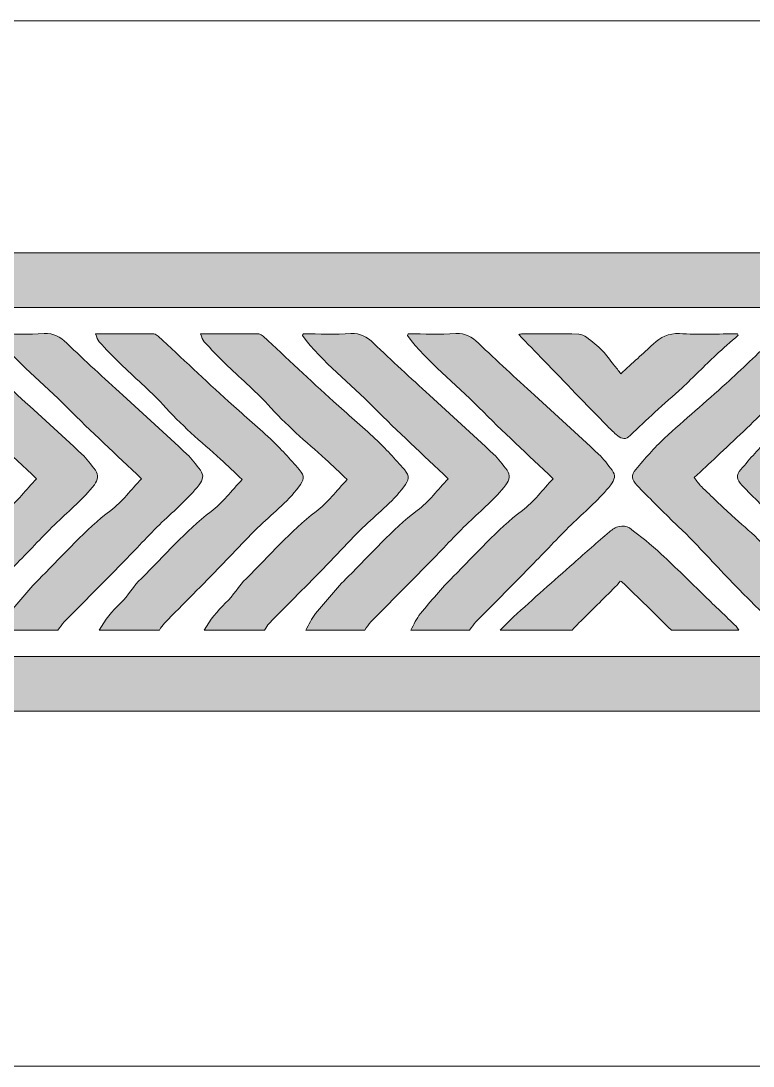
# Model space of a CAD drawing. Header units: millimetres. Extents: x 81 to 254, y 76 to 204.
# Drawn here: x 97.62 to 102.35, y 191.12 to 197.87 of the extents above; entities that cross this region are included whole.
import ezdxf

# ---------------------------------------------------------------- set-up
doc = ezdxf.new("R2010")
doc.units = ezdxf.units.MM
doc.header["$MEASUREMENT"] = 0
doc.layers.get('0').update_dxf_attribs({"lineweight": 0})

# ---------------------------------------------------------------- blocks, each defined once
blk = doc.blocks.new('Block_8')
at = {"true_color": 0xbbbdbf, "transparency": 33554687}
h = blk.add_hatch(color=9, dxfattribs=at)
edge = h.paths.add_edge_path()
edge.add_spline(control_points=[(96.7983, 193.9356), (96.8189, 193.9714), (96.8348, 194.0107), (96.861, 194.0417), (96.9285, 194.1237), (96.9967, 194.2063), (97.0718, 194.2808), (97.22, 194.4241), (97.3523, 194.5833), (97.5183, 194.708), (97.5941, 194.7638), (97.6506, 194.843), (97.7181, 194.9126), (97.5541, 195.0683), (97.3929, 195.2172), (97.2372, 195.3729), (97.0842, 195.5279), (96.9078, 195.6623), (96.7755, 195.8373), (96.7783, 195.8407), (96.7804, 195.8442), (96.7831, 195.8476), (96.8844, 195.8476), (96.9884, 195.8435), (97.0904, 195.849), (97.1511, 195.8524), (97.1917, 195.8304), (97.2358, 195.7883), (97.3536, 195.6733), (97.4756, 195.563), (97.5962, 195.4521), (97.734, 195.3253), (97.8738, 195.1999), (98.0103, 195.0718), (98.0434, 195.0408), (98.0716, 195.0036), (98.0985, 194.967), (98.1205, 194.9353), (98.1157, 194.9057), (98.0916, 194.8733), (98.0206, 194.7824), (97.9331, 194.71), (97.8504, 194.6315), (97.7622, 194.546), (97.6795, 194.4551), (97.5927, 194.3676), (97.4694, 194.2415), (97.3433, 194.1154), (97.2193, 193.9893), (97.2041, 193.9735), (97.1917, 193.9535), (97.1793, 193.9356), (97.0512, 193.9356), (96.9251, 193.9356), (96.7983, 193.9356)], knot_values=[0, 0, 0, 0, 1, 1, 1, 2, 2, 2, 3, 3, 3, 4, 4, 4, 5, 5, 5, 6, 6, 6, 7, 7, 7, 8, 8, 8, 9, 9, 9, 10, 10, 10, 11, 11, 11, 12, 12, 12, 13, 13, 13, 14, 14, 14, 15, 15, 15, 16, 16, 16, 17, 17, 17, 18, 18, 18, 18], degree=3, periodic=0)
h = blk.add_hatch(color=9, dxfattribs=at)
edge = h.paths.add_edge_path()
edge.add_spline(control_points=[(97.4756, 193.9356), (97.4963, 193.9714), (97.5135, 194.0107), (97.539, 194.0417), (97.6072, 194.1237), (97.674, 194.2063), (97.7505, 194.2808), (97.8973, 194.4241), (98.0302, 194.5833), (98.197, 194.708), (98.2721, 194.7638), (98.3293, 194.843), (98.3961, 194.9126), (98.2328, 195.0683), (98.0695, 195.2172), (97.9159, 195.3729), (97.7622, 195.5279), (97.5865, 195.6623), (97.4542, 195.8373), (97.4563, 195.8407), (97.4577, 195.8442), (97.4604, 195.8476), (97.5631, 195.8476), (97.6657, 195.8435), (97.7677, 195.849), (97.8297, 195.8524), (97.8704, 195.8304), (97.9131, 195.7883), (98.0302, 195.6733), (98.1536, 195.563), (98.2748, 195.4521), (98.4126, 195.3253), (98.5511, 195.1999), (98.6889, 195.0718), (98.7213, 195.0408), (98.7489, 195.0036), (98.7765, 194.967), (98.7999, 194.9353), (98.7937, 194.9057), (98.7682, 194.8733), (98.6979, 194.7824), (98.6104, 194.71), (98.5277, 194.6315), (98.4395, 194.546), (98.3575, 194.4551), (98.2714, 194.3676), (98.1474, 194.2415), (98.022, 194.1154), (97.8973, 193.9893), (97.8821, 193.9735), (97.8704, 193.9535), (97.8566, 193.9356), (97.7298, 193.9356), (97.6024, 193.9356), (97.4756, 193.9356)], knot_values=[0, 0, 0, 0, 1, 1, 1, 2, 2, 2, 3, 3, 3, 4, 4, 4, 5, 5, 5, 6, 6, 6, 7, 7, 7, 8, 8, 8, 9, 9, 9, 10, 10, 10, 11, 11, 11, 12, 12, 12, 13, 13, 13, 14, 14, 14, 15, 15, 15, 16, 16, 16, 17, 17, 17, 18, 18, 18, 18], degree=3, periodic=0)
h = blk.add_hatch(color=9, dxfattribs=at)
edge = h.paths.add_edge_path()
edge.add_spline(control_points=[(98.1233, 193.9356), (98.1591, 194.0017), (98.2066, 194.0575), (98.2618, 194.1106), (98.3107, 194.1581), (98.3451, 194.2215), (98.3954, 194.2697), (98.5443, 194.4144), (98.6772, 194.5743), (98.8447, 194.7004), (98.9198, 194.7562), (98.9769, 194.8347), (99.0452, 194.9071), (98.9969, 194.954), (98.9529, 194.9973), (98.906, 195.0387), (98.7792, 195.1524), (98.6483, 195.2633), (98.5339, 195.3908), (98.4485, 195.4852), (98.3486, 195.5672), (98.2576, 195.6568), (98.2115, 195.7015), (98.166, 195.7484), (98.1233, 195.7966), (98.1123, 195.8083), (98.1088, 195.8262), (98.0985, 195.8476), (98.23, 195.8476), (98.3527, 195.8476), (98.476, 195.8469), (98.4857, 195.8462), (98.496, 195.8386), (98.5043, 195.8318), (98.6559, 195.6912), (98.8061, 195.5499), (98.9584, 195.4101), (99.0473, 195.3288), (99.141, 195.253), (99.2278, 195.1703), (99.2939, 195.1076), (99.3566, 195.0401), (99.4145, 194.9712), (99.4524, 194.9271), (99.4441, 194.905), (99.411, 194.8595), (99.3353, 194.7583), (99.2333, 194.6825), (99.1451, 194.595), (99.0651, 194.5164), (98.9907, 194.4337), (98.9122, 194.3538), (98.7902, 194.2291), (98.6669, 194.1051), (98.5443, 193.9804), (98.5312, 193.9673), (98.5222, 193.9507), (98.5119, 193.9356), (98.3823, 193.9356), (98.2528, 193.9356), (98.1233, 193.9356)], knot_values=[0, 0, 0, 0, 1, 1, 1, 2, 2, 2, 3, 3, 3, 4, 4, 4, 5, 5, 5, 6, 6, 6, 7, 7, 7, 8, 8, 8, 9, 9, 9, 10, 10, 10, 11, 11, 11, 12, 12, 12, 13, 13, 13, 14, 14, 14, 15, 15, 15, 16, 16, 16, 17, 17, 17, 18, 18, 18, 19, 19, 19, 20, 20, 20, 20], degree=3, periodic=0)
h = blk.add_hatch(color=9, dxfattribs=at)
edge = h.paths.add_edge_path()
edge.add_spline(control_points=[(98.8013, 193.9356), (98.8371, 194.0017), (98.8853, 194.0575), (98.9391, 194.1106), (98.9887, 194.1581), (99.0238, 194.2215), (99.0734, 194.2697), (99.2216, 194.4144), (99.3552, 194.5743), (99.5234, 194.7004), (99.5971, 194.7562), (99.6543, 194.8347), (99.7238, 194.9071), (99.6742, 194.954), (99.6309, 194.9973), (99.5847, 195.0387), (99.4565, 195.1524), (99.327, 195.2633), (99.2119, 195.3908), (99.1265, 195.4852), (99.0273, 195.5672), (98.9356, 195.6568), (98.8888, 195.7015), (98.8447, 195.7484), (98.8013, 195.7966), (98.7902, 195.8083), (98.7854, 195.8262), (98.7765, 195.8476), (98.9074, 195.8476), (99.0307, 195.8476), (99.1533, 195.8469), (99.163, 195.8462), (99.1747, 195.8386), (99.1823, 195.8318), (99.3332, 195.6912), (99.4841, 195.5499), (99.6364, 195.4101), (99.7252, 195.3288), (99.819, 195.253), (99.9057, 195.1703), (99.9726, 195.1076), (100.0332, 195.0401), (100.0932, 194.9712), (100.1304, 194.9271), (100.1228, 194.905), (100.089, 194.8595), (100.0126, 194.7583), (99.9127, 194.6825), (99.8224, 194.595), (99.7425, 194.5164), (99.6687, 194.4337), (99.5909, 194.3538), (99.4682, 194.2291), (99.3442, 194.1051), (99.2216, 193.9804), (99.2085, 193.9673), (99.2009, 193.9507), (99.1899, 193.9356), (99.0603, 193.9356), (98.9308, 193.9356), (98.8013, 193.9356)], knot_values=[0, 0, 0, 0, 1, 1, 1, 2, 2, 2, 3, 3, 3, 4, 4, 4, 5, 5, 5, 6, 6, 6, 7, 7, 7, 8, 8, 8, 9, 9, 9, 10, 10, 10, 11, 11, 11, 12, 12, 12, 13, 13, 13, 14, 14, 14, 15, 15, 15, 16, 16, 16, 17, 17, 17, 18, 18, 18, 19, 19, 19, 20, 20, 20, 20], degree=3, periodic=0)
h = blk.add_hatch(color=9, dxfattribs=at)
edge = h.paths.add_edge_path()
edge.add_spline(control_points=[(99.4565, 193.9356), (99.4772, 193.9714), (99.4937, 194.0107), (99.5199, 194.0417), (99.5874, 194.1237), (99.6543, 194.2063), (99.7301, 194.2808), (99.8775, 194.4241), (100.0098, 194.5833), (100.1765, 194.708), (100.2523, 194.7638), (100.3088, 194.843), (100.3763, 194.9126), (100.2124, 195.0683), (100.0512, 195.2172), (99.8954, 195.3729), (99.7425, 195.5279), (99.5661, 195.6623), (99.4345, 195.8373), (99.4365, 195.8407), (99.4386, 195.8442), (99.4413, 195.8476), (99.544, 195.8476), (99.6467, 195.8435), (99.7486, 195.849), (99.8093, 195.8524), (99.8506, 195.8304), (99.894, 195.7883), (100.0119, 195.6733), (100.1331, 195.563), (100.2558, 195.4521), (100.3929, 195.3253), (100.5321, 195.1999), (100.6692, 195.0718), (100.7023, 195.0408), (100.7291, 195.0036), (100.7567, 194.967), (100.7788, 194.9353), (100.7739, 194.9057), (100.7491, 194.8733), (100.6789, 194.7824), (100.5913, 194.71), (100.5086, 194.6315), (100.4198, 194.546), (100.3378, 194.4551), (100.2516, 194.3676), (100.1269, 194.2415), (100.0022, 194.1154), (99.8768, 193.9893), (99.8623, 193.9735), (99.8506, 193.9535), (99.8375, 193.9356), (99.7108, 193.9356), (99.5833, 193.9356), (99.4565, 193.9356)], knot_values=[0, 0, 0, 0, 1, 1, 1, 2, 2, 2, 3, 3, 3, 4, 4, 4, 5, 5, 5, 6, 6, 6, 7, 7, 7, 8, 8, 8, 9, 9, 9, 10, 10, 10, 11, 11, 11, 12, 12, 12, 13, 13, 13, 14, 14, 14, 15, 15, 15, 16, 16, 16, 17, 17, 17, 18, 18, 18, 18], degree=3, periodic=0)
h = blk.add_hatch(color=9, dxfattribs=at)
edge = h.paths.add_edge_path()
edge.add_spline(control_points=[(100.1345, 193.9356), (100.1552, 193.9714), (100.1717, 194.0107), (100.1965, 194.0417), (100.2654, 194.1237), (100.3322, 194.2063), (100.4087, 194.2808), (100.5555, 194.4241), (100.6885, 194.5833), (100.8552, 194.708), (100.9303, 194.7638), (100.9875, 194.843), (101.0537, 194.9126), (100.891, 195.0683), (100.7285, 195.2172), (100.5741, 195.3729), (100.4198, 195.5279), (100.2448, 195.6623), (100.1125, 195.8373), (100.1145, 195.8407), (100.1173, 195.8442), (100.1187, 195.8476), (100.2213, 195.8476), (100.3233, 195.8435), (100.426, 195.849), (100.488, 195.8524), (100.5286, 195.8304), (100.5714, 195.7883), (100.6892, 195.6733), (100.8118, 195.563), (100.9331, 195.4521), (101.0709, 195.3253), (101.2101, 195.1999), (101.3472, 195.0718), (101.3796, 195.0408), (101.4078, 195.0036), (101.4347, 194.967), (101.4581, 194.9353), (101.4526, 194.9057), (101.4264, 194.8733), (101.3562, 194.7824), (101.2693, 194.71), (101.1866, 194.6315), (101.0984, 194.546), (101.0151, 194.4551), (100.9289, 194.3676), (100.8056, 194.2415), (100.6802, 194.1154), (100.5555, 193.9893), (100.5404, 193.9735), (100.5286, 193.9535), (100.5148, 193.9356), (100.3881, 193.9356), (100.2613, 193.9356), (100.1345, 193.9356)], knot_values=[0, 0, 0, 0, 1, 1, 1, 2, 2, 2, 3, 3, 3, 4, 4, 4, 5, 5, 5, 6, 6, 6, 7, 7, 7, 8, 8, 8, 9, 9, 9, 10, 10, 10, 11, 11, 11, 12, 12, 12, 13, 13, 13, 14, 14, 14, 15, 15, 15, 16, 16, 16, 17, 17, 17, 18, 18, 18, 18], degree=3, periodic=0)
h = blk.add_hatch(color=9, dxfattribs=at)
edge = h.paths.add_edge_path()
edge.add_spline(control_points=[(102.2491, 195.8386), (102.2002, 195.7959), (102.1519, 195.7546), (102.1044, 195.7105), (102.0307, 195.6409), (101.9604, 195.5692), (101.8867, 195.4996), (101.8295, 195.4466), (101.7696, 195.3956), (101.711, 195.3425), (101.6579, 195.2929), (101.6042, 195.2433), (101.5518, 195.1917), (101.5236, 195.1641), (101.4981, 195.1682), (101.4705, 195.1903), (101.4471, 195.2096), (101.425, 195.2302), (101.4044, 195.2516), (101.2673, 195.3928), (101.1302, 195.5341), (100.9944, 195.6753), (100.9406, 195.7304), (100.8869, 195.7863), (100.8318, 195.8435), (100.8387, 195.8449), (100.8463, 195.8476), (100.8545, 195.8476), (100.9758, 195.8476), (101.0984, 195.8483), (101.2204, 195.8462), (101.2369, 195.8462), (101.2549, 195.8366), (101.2693, 195.8256), (101.3058, 195.798), (101.341, 195.7697), (101.3734, 195.7374), (101.4002, 195.7112), (101.4209, 195.6788), (101.4443, 195.6492), (101.4609, 195.6292), (101.4767, 195.6078), (101.4905, 195.5906), (101.5677, 195.6602), (101.6345, 195.7201), (101.7, 195.7815), (101.7475, 195.8256), (101.7985, 195.8531), (101.8688, 195.849), (101.9935, 195.8428), (102.1196, 195.8476), (102.245, 195.8476), (102.2464, 195.8449), (102.2471, 195.8414), (102.2491, 195.8386)], knot_values=[0, 0, 0, 0, 1, 1, 1, 2, 2, 2, 3, 3, 3, 4, 4, 4, 5, 5, 5, 6, 6, 6, 7, 7, 7, 8, 8, 8, 9, 9, 9, 10, 10, 10, 11, 11, 11, 12, 12, 12, 13, 13, 13, 14, 14, 14, 15, 15, 15, 16, 16, 16, 17, 17, 17, 18, 18, 18, 18], degree=3, periodic=0)
h = blk.add_hatch(color=9, dxfattribs=at)
edge = h.paths.add_edge_path()
edge.add_spline(control_points=[(102.5027, 193.9356), (102.491, 193.9528), (102.4793, 193.9714), (102.4648, 193.9866), (102.3883, 194.0651), (102.3084, 194.1416), (102.2319, 194.2208), (102.1306, 194.3255), (102.0321, 194.433), (101.9308, 194.5378), (101.8991, 194.5715), (101.8619, 194.6018), (101.8295, 194.6349), (101.7509, 194.7128), (101.671, 194.7913), (101.5939, 194.8713), (101.5594, 194.9078), (101.556, 194.9347), (101.5876, 194.9725), (101.6469, 195.0428), (101.7062, 195.1117), (101.773, 195.1737), (101.9025, 195.2943), (102.0397, 195.408), (102.1706, 195.5272), (102.2725, 195.6195), (102.3724, 195.716), (102.4717, 195.8118), (102.4978, 195.8379), (102.5234, 195.849), (102.5612, 195.8483), (102.6611, 195.8455), (102.7611, 195.8476), (102.8623, 195.8476), (102.8748, 195.8476), (102.8865, 195.8476), (102.9092, 195.8476), (102.8954, 195.8262), (102.8906, 195.809), (102.8789, 195.798), (102.7673, 195.6891), (102.6543, 195.5816), (102.5426, 195.4728), (102.5116, 195.4431), (102.4834, 195.4101), (102.4531, 195.3805), (102.3394, 195.2723), (102.2257, 195.1641), (102.1106, 195.0566), (102.0638, 195.0111), (102.0155, 194.9663), (101.9652, 194.9195), (101.9818, 194.8981), (101.9942, 194.8775), (102.0114, 194.8616), (102.0762, 194.7982), (102.1423, 194.7355), (102.2085, 194.6742), (102.2636, 194.6232), (102.3228, 194.577), (102.3752, 194.5233), (102.4779, 194.42), (102.5764, 194.3138), (102.6763, 194.2077), (102.7287, 194.1512), (102.7804, 194.0933), (102.8286, 194.0334), (102.8513, 194.0045), (102.8658, 193.9686), (102.8844, 193.9356), (102.7576, 193.9356), (102.6295, 193.9356), (102.5027, 193.9356)], knot_values=[0, 0, 0, 0, 1, 1, 1, 2, 2, 2, 3, 3, 3, 4, 4, 4, 5, 5, 5, 6, 6, 6, 7, 7, 7, 8, 8, 8, 9, 9, 9, 10, 10, 10, 11, 11, 11, 12, 12, 12, 13, 13, 13, 14, 14, 14, 15, 15, 15, 16, 16, 16, 17, 17, 17, 18, 18, 18, 19, 19, 19, 20, 20, 20, 21, 21, 21, 22, 22, 22, 23, 23, 23, 24, 24, 24, 24], degree=3, periodic=0)
h = blk.add_hatch(color=9, dxfattribs=at)
edge = h.paths.add_edge_path()
edge.add_spline(control_points=[(103.1814, 193.9356), (103.1683, 193.9528), (103.1579, 193.9714), (103.1435, 193.9866), (103.0656, 194.0651), (102.9864, 194.1416), (102.9099, 194.2208), (102.8093, 194.3255), (102.7101, 194.433), (102.6095, 194.5378), (102.5764, 194.5715), (102.5406, 194.6018), (102.5068, 194.6349), (102.4282, 194.7128), (102.3497, 194.7913), (102.2725, 194.8713), (102.2381, 194.9078), (102.234, 194.9347), (102.2664, 194.9725), (102.3249, 195.0428), (102.3849, 195.1117), (102.4517, 195.1737), (102.5812, 195.2943), (102.7177, 195.408), (102.8492, 195.5272), (102.9512, 195.6195), (103.0504, 195.716), (103.1483, 195.8118), (103.1751, 195.8379), (103.202, 195.849), (103.2392, 195.8483), (103.3392, 195.8455), (103.4397, 195.8476), (103.5396, 195.8476), (103.5527, 195.8476), (103.5651, 195.8476), (103.5872, 195.8476), (103.5741, 195.8262), (103.5679, 195.809), (103.5562, 195.798), (103.4446, 195.6891), (103.3316, 195.5816), (103.2199, 195.4728), (103.1889, 195.4431), (103.1621, 195.4101), (103.1304, 195.3805), (103.0174, 195.2723), (102.9037, 195.1641), (102.7893, 195.0566), (102.7411, 195.0111), (102.6928, 194.9663), (102.6432, 194.9195), (102.6598, 194.8981), (102.6722, 194.8775), (102.6894, 194.8616), (102.7542, 194.7982), (102.8203, 194.7355), (102.8865, 194.6742), (102.9409, 194.6232), (103.0001, 194.577), (103.0525, 194.5233), (103.1545, 194.42), (103.2544, 194.3138), (103.3543, 194.2077), (103.4073, 194.1512), (103.4576, 194.0933), (103.5059, 194.0334), (103.5293, 194.0045), (103.5431, 193.9686), (103.561, 193.9356), (103.4342, 193.9356), (103.3074, 193.9356), (103.1814, 193.9356)], knot_values=[0, 0, 0, 0, 1, 1, 1, 2, 2, 2, 3, 3, 3, 4, 4, 4, 5, 5, 5, 6, 6, 6, 7, 7, 7, 8, 8, 8, 9, 9, 9, 10, 10, 10, 11, 11, 11, 12, 12, 12, 13, 13, 13, 14, 14, 14, 15, 15, 15, 16, 16, 16, 17, 17, 17, 18, 18, 18, 19, 19, 19, 20, 20, 20, 21, 21, 21, 22, 22, 22, 23, 23, 23, 24, 24, 24, 24], degree=3, periodic=0)
h = blk.add_hatch(color=9, dxfattribs=at)
edge = h.paths.add_edge_path()
edge.add_spline(control_points=[(100.7126, 193.9356), (100.7415, 193.9645), (100.7677, 193.9941), (100.7974, 194.021), (100.9269, 194.1374), (101.0564, 194.2525), (101.1866, 194.3676), (101.2631, 194.4358), (101.3396, 194.5033), (101.4175, 194.5702), (101.4361, 194.5853), (101.4581, 194.6005), (101.4795, 194.6053), (101.5002, 194.6094), (101.5298, 194.6074), (101.547, 194.595), (101.6173, 194.5419), (101.6869, 194.4861), (101.7517, 194.4262), (101.8474, 194.338), (101.9398, 194.2456), (102.0334, 194.1547), (102.1003, 194.0899), (102.1685, 194.0252), (102.2353, 193.9604), (102.2429, 193.9535), (102.2464, 193.9438), (102.2519, 193.9356), (102.1072, 193.9356), (101.9618, 193.9356), (101.8171, 193.9356), (101.711, 194.0396), (101.6049, 194.1437), (101.4981, 194.2477), (101.4974, 194.2484), (101.496, 194.2484), (101.4877, 194.2504), (101.4781, 194.2401), (101.4678, 194.2263), (101.4547, 194.2139), (101.3768, 194.1368), (101.299, 194.0596), (101.2204, 193.9817), (101.2052, 193.9673), (101.1915, 193.9507), (101.177, 193.9356), (101.0227, 193.9356), (100.8676, 193.9356), (100.7126, 193.9356)], knot_values=[0, 0, 0, 0, 1, 1, 1, 2, 2, 2, 3, 3, 3, 4, 4, 4, 5, 5, 5, 6, 6, 6, 7, 7, 7, 8, 8, 8, 9, 9, 9, 10, 10, 10, 11, 11, 11, 12, 12, 12, 13, 13, 13, 14, 14, 14, 15, 15, 15, 16, 16, 16, 16], degree=3, periodic=0)
for points, knots in [([(96.7983, 193.9356), (96.8189, 193.9714), (96.8348, 194.0107), (96.861, 194.0417), (96.9285, 194.1237), (96.9967, 194.2063), (97.0718, 194.2808), (97.22, 194.4241), (97.3523, 194.5833), (97.5183, 194.708), (97.5941, 194.7638), (97.6506, 194.843), (97.7181, 194.9126), (97.5541, 195.0683), (97.3929, 195.2172), (97.2372, 195.3729), (97.0842, 195.5279), (96.9078, 195.6623), (96.7755, 195.8373), (96.7783, 195.8407), (96.7804, 195.8442), (96.7831, 195.8476), (96.8844, 195.8476), (96.9884, 195.8435), (97.0904, 195.849), (97.1511, 195.8524), (97.1917, 195.8304), (97.2358, 195.7883), (97.3536, 195.6733), (97.4756, 195.563), (97.5962, 195.4521), (97.734, 195.3253), (97.8738, 195.1999), (98.0103, 195.0718), (98.0434, 195.0408), (98.0716, 195.0036), (98.0985, 194.967), (98.1205, 194.9353), (98.1157, 194.9057), (98.0916, 194.8733), (98.0206, 194.7824), (97.9331, 194.71), (97.8504, 194.6315), (97.7622, 194.546), (97.6795, 194.4551), (97.5927, 194.3676), (97.4694, 194.2415), (97.3433, 194.1154), (97.2193, 193.9893), (97.2041, 193.9735), (97.1917, 193.9535), (97.1793, 193.9356), (97.0512, 193.9356), (96.9251, 193.9356), (96.7983, 193.9356)], [0, 0, 0, 0, 1, 1, 1, 2, 2, 2, 3, 3, 3, 4, 4, 4, 5, 5, 5, 6, 6, 6, 7, 7, 7, 8, 8, 8, 9, 9, 9, 10, 10, 10, 11, 11, 11, 12, 12, 12, 13, 13, 13, 14, 14, 14, 15, 15, 15, 16, 16, 16, 17, 17, 17, 18, 18, 18, 18]), ([(97.4756, 193.9356), (97.4963, 193.9714), (97.5135, 194.0107), (97.539, 194.0417), (97.6072, 194.1237), (97.674, 194.2063), (97.7505, 194.2808), (97.8973, 194.4241), (98.0302, 194.5833), (98.197, 194.708), (98.2721, 194.7638), (98.3293, 194.843), (98.3961, 194.9126), (98.2328, 195.0683), (98.0695, 195.2172), (97.9159, 195.3729), (97.7622, 195.5279), (97.5865, 195.6623), (97.4542, 195.8373), (97.4563, 195.8407), (97.4577, 195.8442), (97.4604, 195.8476), (97.5631, 195.8476), (97.6657, 195.8435), (97.7677, 195.849), (97.8297, 195.8524), (97.8704, 195.8304), (97.9131, 195.7883), (98.0302, 195.6733), (98.1536, 195.563), (98.2748, 195.4521), (98.4126, 195.3253), (98.5511, 195.1999), (98.6889, 195.0718), (98.7213, 195.0408), (98.7489, 195.0036), (98.7765, 194.967), (98.7999, 194.9353), (98.7937, 194.9057), (98.7682, 194.8733), (98.6979, 194.7824), (98.6104, 194.71), (98.5277, 194.6315), (98.4395, 194.546), (98.3575, 194.4551), (98.2714, 194.3676), (98.1474, 194.2415), (98.022, 194.1154), (97.8973, 193.9893), (97.8821, 193.9735), (97.8704, 193.9535), (97.8566, 193.9356), (97.7298, 193.9356), (97.6024, 193.9356), (97.4756, 193.9356)], [0, 0, 0, 0, 1, 1, 1, 2, 2, 2, 3, 3, 3, 4, 4, 4, 5, 5, 5, 6, 6, 6, 7, 7, 7, 8, 8, 8, 9, 9, 9, 10, 10, 10, 11, 11, 11, 12, 12, 12, 13, 13, 13, 14, 14, 14, 15, 15, 15, 16, 16, 16, 17, 17, 17, 18, 18, 18, 18]), ([(98.1233, 193.9356), (98.1591, 194.0017), (98.2066, 194.0575), (98.2618, 194.1106), (98.3107, 194.1581), (98.3451, 194.2215), (98.3954, 194.2697), (98.5443, 194.4144), (98.6772, 194.5743), (98.8447, 194.7004), (98.9198, 194.7562), (98.9769, 194.8347), (99.0452, 194.9071), (98.9969, 194.954), (98.9529, 194.9973), (98.906, 195.0387), (98.7792, 195.1524), (98.6483, 195.2633), (98.5339, 195.3908), (98.4485, 195.4852), (98.3486, 195.5672), (98.2576, 195.6568), (98.2115, 195.7015), (98.166, 195.7484), (98.1233, 195.7966), (98.1123, 195.8083), (98.1088, 195.8262), (98.0985, 195.8476), (98.23, 195.8476), (98.3527, 195.8476), (98.476, 195.8469), (98.4857, 195.8462), (98.496, 195.8386), (98.5043, 195.8318), (98.6559, 195.6912), (98.8061, 195.5499), (98.9584, 195.4101), (99.0473, 195.3288), (99.141, 195.253), (99.2278, 195.1703), (99.2939, 195.1076), (99.3566, 195.0401), (99.4145, 194.9712), (99.4524, 194.9271), (99.4441, 194.905), (99.411, 194.8595), (99.3353, 194.7583), (99.2333, 194.6825), (99.1451, 194.595), (99.0651, 194.5164), (98.9907, 194.4337), (98.9122, 194.3538), (98.7902, 194.2291), (98.6669, 194.1051), (98.5443, 193.9804), (98.5312, 193.9673), (98.5222, 193.9507), (98.5119, 193.9356), (98.3823, 193.9356), (98.2528, 193.9356), (98.1233, 193.9356)], [0, 0, 0, 0, 1, 1, 1, 2, 2, 2, 3, 3, 3, 4, 4, 4, 5, 5, 5, 6, 6, 6, 7, 7, 7, 8, 8, 8, 9, 9, 9, 10, 10, 10, 11, 11, 11, 12, 12, 12, 13, 13, 13, 14, 14, 14, 15, 15, 15, 16, 16, 16, 17, 17, 17, 18, 18, 18, 19, 19, 19, 20, 20, 20, 20]), ([(98.8013, 193.9356), (98.8371, 194.0017), (98.8853, 194.0575), (98.9391, 194.1106), (98.9887, 194.1581), (99.0238, 194.2215), (99.0734, 194.2697), (99.2216, 194.4144), (99.3552, 194.5743), (99.5234, 194.7004), (99.5971, 194.7562), (99.6543, 194.8347), (99.7238, 194.9071), (99.6742, 194.954), (99.6309, 194.9973), (99.5847, 195.0387), (99.4565, 195.1524), (99.327, 195.2633), (99.2119, 195.3908), (99.1265, 195.4852), (99.0273, 195.5672), (98.9356, 195.6568), (98.8888, 195.7015), (98.8447, 195.7484), (98.8013, 195.7966), (98.7902, 195.8083), (98.7854, 195.8262), (98.7765, 195.8476), (98.9074, 195.8476), (99.0307, 195.8476), (99.1533, 195.8469), (99.163, 195.8462), (99.1747, 195.8386), (99.1823, 195.8318), (99.3332, 195.6912), (99.4841, 195.5499), (99.6364, 195.4101), (99.7252, 195.3288), (99.819, 195.253), (99.9057, 195.1703), (99.9726, 195.1076), (100.0332, 195.0401), (100.0932, 194.9712), (100.1304, 194.9271), (100.1228, 194.905), (100.089, 194.8595), (100.0126, 194.7583), (99.9127, 194.6825), (99.8224, 194.595), (99.7425, 194.5164), (99.6687, 194.4337), (99.5909, 194.3538), (99.4682, 194.2291), (99.3442, 194.1051), (99.2216, 193.9804), (99.2085, 193.9673), (99.2009, 193.9507), (99.1899, 193.9356), (99.0603, 193.9356), (98.9308, 193.9356), (98.8013, 193.9356)], [0, 0, 0, 0, 1, 1, 1, 2, 2, 2, 3, 3, 3, 4, 4, 4, 5, 5, 5, 6, 6, 6, 7, 7, 7, 8, 8, 8, 9, 9, 9, 10, 10, 10, 11, 11, 11, 12, 12, 12, 13, 13, 13, 14, 14, 14, 15, 15, 15, 16, 16, 16, 17, 17, 17, 18, 18, 18, 19, 19, 19, 20, 20, 20, 20]), ([(99.4565, 193.9356), (99.4772, 193.9714), (99.4937, 194.0107), (99.5199, 194.0417), (99.5874, 194.1237), (99.6543, 194.2063), (99.7301, 194.2808), (99.8775, 194.4241), (100.0098, 194.5833), (100.1765, 194.708), (100.2523, 194.7638), (100.3088, 194.843), (100.3763, 194.9126), (100.2124, 195.0683), (100.0512, 195.2172), (99.8954, 195.3729), (99.7425, 195.5279), (99.5661, 195.6623), (99.4345, 195.8373), (99.4365, 195.8407), (99.4386, 195.8442), (99.4413, 195.8476), (99.544, 195.8476), (99.6467, 195.8435), (99.7486, 195.849), (99.8093, 195.8524), (99.8506, 195.8304), (99.894, 195.7883), (100.0119, 195.6733), (100.1331, 195.563), (100.2558, 195.4521), (100.3929, 195.3253), (100.5321, 195.1999), (100.6692, 195.0718), (100.7023, 195.0408), (100.7291, 195.0036), (100.7567, 194.967), (100.7788, 194.9353), (100.7739, 194.9057), (100.7491, 194.8733), (100.6789, 194.7824), (100.5913, 194.71), (100.5086, 194.6315), (100.4198, 194.546), (100.3378, 194.4551), (100.2516, 194.3676), (100.1269, 194.2415), (100.0022, 194.1154), (99.8768, 193.9893), (99.8623, 193.9735), (99.8506, 193.9535), (99.8375, 193.9356), (99.7108, 193.9356), (99.5833, 193.9356), (99.4565, 193.9356)], [0, 0, 0, 0, 1, 1, 1, 2, 2, 2, 3, 3, 3, 4, 4, 4, 5, 5, 5, 6, 6, 6, 7, 7, 7, 8, 8, 8, 9, 9, 9, 10, 10, 10, 11, 11, 11, 12, 12, 12, 13, 13, 13, 14, 14, 14, 15, 15, 15, 16, 16, 16, 17, 17, 17, 18, 18, 18, 18]), ([(100.1345, 193.9356), (100.1552, 193.9714), (100.1717, 194.0107), (100.1965, 194.0417), (100.2654, 194.1237), (100.3322, 194.2063), (100.4087, 194.2808), (100.5555, 194.4241), (100.6885, 194.5833), (100.8552, 194.708), (100.9303, 194.7638), (100.9875, 194.843), (101.0537, 194.9126), (100.891, 195.0683), (100.7285, 195.2172), (100.5741, 195.3729), (100.4198, 195.5279), (100.2448, 195.6623), (100.1125, 195.8373), (100.1145, 195.8407), (100.1173, 195.8442), (100.1187, 195.8476), (100.2213, 195.8476), (100.3233, 195.8435), (100.426, 195.849), (100.488, 195.8524), (100.5286, 195.8304), (100.5714, 195.7883), (100.6892, 195.6733), (100.8118, 195.563), (100.9331, 195.4521), (101.0709, 195.3253), (101.2101, 195.1999), (101.3472, 195.0718), (101.3796, 195.0408), (101.4078, 195.0036), (101.4347, 194.967), (101.4581, 194.9353), (101.4526, 194.9057), (101.4264, 194.8733), (101.3562, 194.7824), (101.2693, 194.71), (101.1866, 194.6315), (101.0984, 194.546), (101.0151, 194.4551), (100.9289, 194.3676), (100.8056, 194.2415), (100.6802, 194.1154), (100.5555, 193.9893), (100.5404, 193.9735), (100.5286, 193.9535), (100.5148, 193.9356), (100.3881, 193.9356), (100.2613, 193.9356), (100.1345, 193.9356)], [0, 0, 0, 0, 1, 1, 1, 2, 2, 2, 3, 3, 3, 4, 4, 4, 5, 5, 5, 6, 6, 6, 7, 7, 7, 8, 8, 8, 9, 9, 9, 10, 10, 10, 11, 11, 11, 12, 12, 12, 13, 13, 13, 14, 14, 14, 15, 15, 15, 16, 16, 16, 17, 17, 17, 18, 18, 18, 18]), ([(102.2491, 195.8386), (102.2002, 195.7959), (102.1519, 195.7546), (102.1044, 195.7105), (102.0307, 195.6409), (101.9604, 195.5692), (101.8867, 195.4996), (101.8295, 195.4466), (101.7696, 195.3956), (101.711, 195.3425), (101.6579, 195.2929), (101.6042, 195.2433), (101.5518, 195.1917), (101.5236, 195.1641), (101.4981, 195.1682), (101.4705, 195.1903), (101.4471, 195.2096), (101.425, 195.2302), (101.4044, 195.2516), (101.2673, 195.3928), (101.1302, 195.5341), (100.9944, 195.6753), (100.9406, 195.7304), (100.8869, 195.7863), (100.8318, 195.8435), (100.8387, 195.8449), (100.8463, 195.8476), (100.8545, 195.8476), (100.9758, 195.8476), (101.0984, 195.8483), (101.2204, 195.8462), (101.2369, 195.8462), (101.2549, 195.8366), (101.2693, 195.8256), (101.3058, 195.798), (101.341, 195.7697), (101.3734, 195.7374), (101.4002, 195.7112), (101.4209, 195.6788), (101.4443, 195.6492), (101.4609, 195.6292), (101.4767, 195.6078), (101.4905, 195.5906), (101.5677, 195.6602), (101.6345, 195.7201), (101.7, 195.7815), (101.7475, 195.8256), (101.7985, 195.8531), (101.8688, 195.849), (101.9935, 195.8428), (102.1196, 195.8476), (102.245, 195.8476), (102.2464, 195.8449), (102.2471, 195.8414), (102.2491, 195.8386)], [0, 0, 0, 0, 1, 1, 1, 2, 2, 2, 3, 3, 3, 4, 4, 4, 5, 5, 5, 6, 6, 6, 7, 7, 7, 8, 8, 8, 9, 9, 9, 10, 10, 10, 11, 11, 11, 12, 12, 12, 13, 13, 13, 14, 14, 14, 15, 15, 15, 16, 16, 16, 17, 17, 17, 18, 18, 18, 18]), ([(102.5027, 193.9356), (102.491, 193.9528), (102.4793, 193.9714), (102.4648, 193.9866), (102.3883, 194.0651), (102.3084, 194.1416), (102.2319, 194.2208), (102.1306, 194.3255), (102.0321, 194.433), (101.9308, 194.5378), (101.8991, 194.5715), (101.8619, 194.6018), (101.8295, 194.6349), (101.7509, 194.7128), (101.671, 194.7913), (101.5939, 194.8713), (101.5594, 194.9078), (101.556, 194.9347), (101.5876, 194.9725), (101.6469, 195.0428), (101.7062, 195.1117), (101.773, 195.1737), (101.9025, 195.2943), (102.0397, 195.408), (102.1706, 195.5272), (102.2725, 195.6195), (102.3724, 195.716), (102.4717, 195.8118), (102.4978, 195.8379), (102.5234, 195.849), (102.5612, 195.8483), (102.6611, 195.8455), (102.7611, 195.8476), (102.8623, 195.8476), (102.8748, 195.8476), (102.8865, 195.8476), (102.9092, 195.8476), (102.8954, 195.8262), (102.8906, 195.809), (102.8789, 195.798), (102.7673, 195.6891), (102.6543, 195.5816), (102.5426, 195.4728), (102.5116, 195.4431), (102.4834, 195.4101), (102.4531, 195.3805), (102.3394, 195.2723), (102.2257, 195.1641), (102.1106, 195.0566), (102.0638, 195.0111), (102.0155, 194.9663), (101.9652, 194.9195), (101.9818, 194.8981), (101.9942, 194.8775), (102.0114, 194.8616), (102.0762, 194.7982), (102.1423, 194.7355), (102.2085, 194.6742), (102.2636, 194.6232), (102.3228, 194.577), (102.3752, 194.5233), (102.4779, 194.42), (102.5764, 194.3138), (102.6763, 194.2077), (102.7287, 194.1512), (102.7804, 194.0933), (102.8286, 194.0334), (102.8513, 194.0045), (102.8658, 193.9686), (102.8844, 193.9356), (102.7576, 193.9356), (102.6295, 193.9356), (102.5027, 193.9356)], [0, 0, 0, 0, 1, 1, 1, 2, 2, 2, 3, 3, 3, 4, 4, 4, 5, 5, 5, 6, 6, 6, 7, 7, 7, 8, 8, 8, 9, 9, 9, 10, 10, 10, 11, 11, 11, 12, 12, 12, 13, 13, 13, 14, 14, 14, 15, 15, 15, 16, 16, 16, 17, 17, 17, 18, 18, 18, 19, 19, 19, 20, 20, 20, 21, 21, 21, 22, 22, 22, 23, 23, 23, 24, 24, 24, 24]), ([(103.1814, 193.9356), (103.1683, 193.9528), (103.1579, 193.9714), (103.1435, 193.9866), (103.0656, 194.0651), (102.9864, 194.1416), (102.9099, 194.2208), (102.8093, 194.3255), (102.7101, 194.433), (102.6095, 194.5378), (102.5764, 194.5715), (102.5406, 194.6018), (102.5068, 194.6349), (102.4282, 194.7128), (102.3497, 194.7913), (102.2725, 194.8713), (102.2381, 194.9078), (102.234, 194.9347), (102.2664, 194.9725), (102.3249, 195.0428), (102.3849, 195.1117), (102.4517, 195.1737), (102.5812, 195.2943), (102.7177, 195.408), (102.8492, 195.5272), (102.9512, 195.6195), (103.0504, 195.716), (103.1483, 195.8118), (103.1751, 195.8379), (103.202, 195.849), (103.2392, 195.8483), (103.3392, 195.8455), (103.4397, 195.8476), (103.5396, 195.8476), (103.5527, 195.8476), (103.5651, 195.8476), (103.5872, 195.8476), (103.5741, 195.8262), (103.5679, 195.809), (103.5562, 195.798), (103.4446, 195.6891), (103.3316, 195.5816), (103.2199, 195.4728), (103.1889, 195.4431), (103.1621, 195.4101), (103.1304, 195.3805), (103.0174, 195.2723), (102.9037, 195.1641), (102.7893, 195.0566), (102.7411, 195.0111), (102.6928, 194.9663), (102.6432, 194.9195), (102.6598, 194.8981), (102.6722, 194.8775), (102.6894, 194.8616), (102.7542, 194.7982), (102.8203, 194.7355), (102.8865, 194.6742), (102.9409, 194.6232), (103.0001, 194.577), (103.0525, 194.5233), (103.1545, 194.42), (103.2544, 194.3138), (103.3543, 194.2077), (103.4073, 194.1512), (103.4576, 194.0933), (103.5059, 194.0334), (103.5293, 194.0045), (103.5431, 193.9686), (103.561, 193.9356), (103.4342, 193.9356), (103.3074, 193.9356), (103.1814, 193.9356)], [0, 0, 0, 0, 1, 1, 1, 2, 2, 2, 3, 3, 3, 4, 4, 4, 5, 5, 5, 6, 6, 6, 7, 7, 7, 8, 8, 8, 9, 9, 9, 10, 10, 10, 11, 11, 11, 12, 12, 12, 13, 13, 13, 14, 14, 14, 15, 15, 15, 16, 16, 16, 17, 17, 17, 18, 18, 18, 19, 19, 19, 20, 20, 20, 21, 21, 21, 22, 22, 22, 23, 23, 23, 24, 24, 24, 24]), ([(100.7126, 193.9356), (100.7415, 193.9645), (100.7677, 193.9941), (100.7974, 194.021), (100.9269, 194.1374), (101.0564, 194.2525), (101.1866, 194.3676), (101.2631, 194.4358), (101.3396, 194.5033), (101.4175, 194.5702), (101.4361, 194.5853), (101.4581, 194.6005), (101.4795, 194.6053), (101.5002, 194.6094), (101.5298, 194.6074), (101.547, 194.595), (101.6173, 194.5419), (101.6869, 194.4861), (101.7517, 194.4262), (101.8474, 194.338), (101.9398, 194.2456), (102.0334, 194.1547), (102.1003, 194.0899), (102.1685, 194.0252), (102.2353, 193.9604), (102.2429, 193.9535), (102.2464, 193.9438), (102.2519, 193.9356), (102.1072, 193.9356), (101.9618, 193.9356), (101.8171, 193.9356), (101.711, 194.0396), (101.6049, 194.1437), (101.4981, 194.2477), (101.4974, 194.2484), (101.496, 194.2484), (101.4877, 194.2504), (101.4781, 194.2401), (101.4678, 194.2263), (101.4547, 194.2139), (101.3768, 194.1368), (101.299, 194.0596), (101.2204, 193.9817), (101.2052, 193.9673), (101.1915, 193.9507), (101.177, 193.9356), (101.0227, 193.9356), (100.8676, 193.9356), (100.7126, 193.9356)], [0, 0, 0, 0, 1, 1, 1, 2, 2, 2, 3, 3, 3, 4, 4, 4, 5, 5, 5, 6, 6, 6, 7, 7, 7, 8, 8, 8, 9, 9, 9, 10, 10, 10, 11, 11, 11, 12, 12, 12, 13, 13, 13, 14, 14, 14, 15, 15, 15, 16, 16, 16, 16])]:
    blk.add_open_spline(points, degree=3, knots=knots)
blk = doc.blocks.new('Block_7')
blk.add_blockref('Block_8', (0, 0))
blk = doc.blocks.new('Block_6')
blk.add_blockref('Block_7', (0, 0))
blk = doc.blocks.new('Block_10')
at = {"true_color": 0xbbbdbf, "transparency": 33554687}
h = blk.add_hatch(color=9, dxfattribs=at)
h.dxf.hatch_style = 2
h.paths.add_polyline_path([(253.1243, 196.0185), (80.8699, 196.0185), (80.8699, 196.3713), (253.1243, 196.3713)])
h = blk.add_hatch(color=9, dxfattribs=at)
h.dxf.hatch_style = 2
h.paths.add_polyline_path([(253.1243, 193.4133), (80.8699, 193.4133), (80.8699, 193.7661), (253.1243, 193.7661)])
for points in [[(253.1243, 196.0185), (80.8699, 196.0185), (80.8699, 196.3713), (253.1243, 196.3713)], [(253.1243, 193.4133), (80.8699, 193.4133), (80.8699, 193.7661), (253.1243, 193.7661)]]:
    blk.add_lwpolyline(points, close=True)
blk = doc.blocks.new('Block_5')
for name in ['Block_10', 'Block_6']:
    blk.add_blockref(name, (0, 0))
blk = doc.blocks.new('Block_4')
blk.add_lwpolyline([(122.9197, 191.1216), (92.95, 191.1216), (92.95, 197.8675), (122.9197, 197.8675)], close=True)
blk.add_blockref('Block_5', (0, 0))

msp = doc.modelspace()

# ---------------------------------------------------------------- block references
msp.add_blockref('Block_4', (0, 0))

doc.saveas('drawing.dxf')
